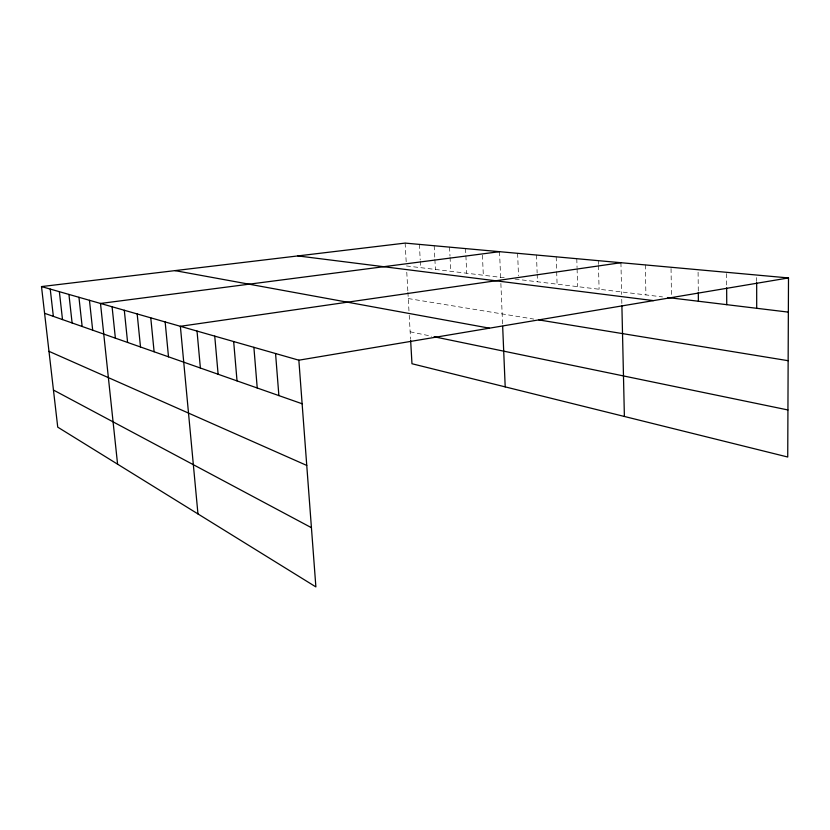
<?xml version="1.0" encoding="UTF-8"?>
<svg xmlns="http://www.w3.org/2000/svg" width="830" height="830" viewBox="0 0 830 830"><rect width="100%" height="100%" fill="white"/><g stroke="black" fill="none" stroke-linecap="round" stroke-linejoin="round"><path stroke-width="0.62" stroke-dasharray="4.15 3.11" d="M406.42 265.942L506.622 278.06M515.036 279.077L662.527 296.912M408.267 298.561L533.825 319.094M410.155 331.803L431.642 336.243M405.123 243.097L406.202 262.135M406.773 272.23L407.841 291.05M407.914 292.305L409.065 312.661M409.211 315.224L410.58 339.19M419.378 244.394L420.219 259.904M420.291 261.201L420.644 267.665M434.173 245.732L434.827 258.213M434.889 259.468L435.408 269.449M449.559 247.133L449.995 256.045M450.057 257.31L450.763 271.306M465.557 248.585L466.719 273.236M482.427 255.132L483.319 275.238M499.546 251.677L500.615 277.334M500.874 283.445L502.565 323.876M517.619 253.316L518.501 275.768M536.491 255.038L537.135 272.873M537.176 274.139L537.446 281.785M556.193 256.823L556.639 270.497M556.681 271.732L557.086 284.161M576.788 258.701L577.058 267.592M577.089 268.858L577.618 286.64M598.347 260.651L598.44 264.386M598.482 265.631L599.094 289.234M620.933 262.705L621.639 294.411M621.753 299.329L621.867 304.247M645.346 264.926L645.906 294.899M671.045 268.536L671.439 295.428M698.092 272.24L698.279 291.154M726.582 273.599L726.655 286.547M756.67 277.604L756.68 281.432"/><path stroke-width="1.25" d="M41.5 286.578L298.852 360.189L315.877 586.903L57.737 427.149L41.5 286.578L405.123 243.097L788.5 277.936L787.732 457.019L411.971 363.737L410.643 340.425M298.852 360.189L788.5 277.936M620.933 262.705L180.369 326.304L197.965 513.936M499.546 251.677L100.492 303.458L117.58 464.188M667.642 297.524L788.355 312.122M297.866 255.92L653.48 300.616M538.826 319.913L788.147 360.697M174.964 270.621L489.42 328.172M434.08 336.752L787.94 409.958M44.581 313.284L302.12 403.764M48.98 351.329L306.758 465.433M53.442 390.038L311.426 527.693M50.236 289.079L53.348 316.355M59.366 291.693L62.509 319.581M68.931 294.432L72.106 322.953M78.943 297.296L82.149 326.481M89.453 300.294L92.68 330.174M112.092 306.768L115.37 338.152M124.303 310.264L127.602 342.448M137.178 313.948L140.498 346.982M150.769 317.838L154.11 351.764M165.149 321.947L168.5 356.817M197.021 331.066L200.383 368.022M214.742 336.129L218.114 374.247M233.666 341.545L237.027 380.887M253.887 347.324L257.227 387.994M275.56 353.528L278.88 395.599M502.669 326.366L505.2 386.884M621.888 305.482L624.388 416.463M698.3 292.419L698.383 301.238M726.655 287.844L726.748 304.672M756.68 282.719L756.701 308.293"/></g></svg>
